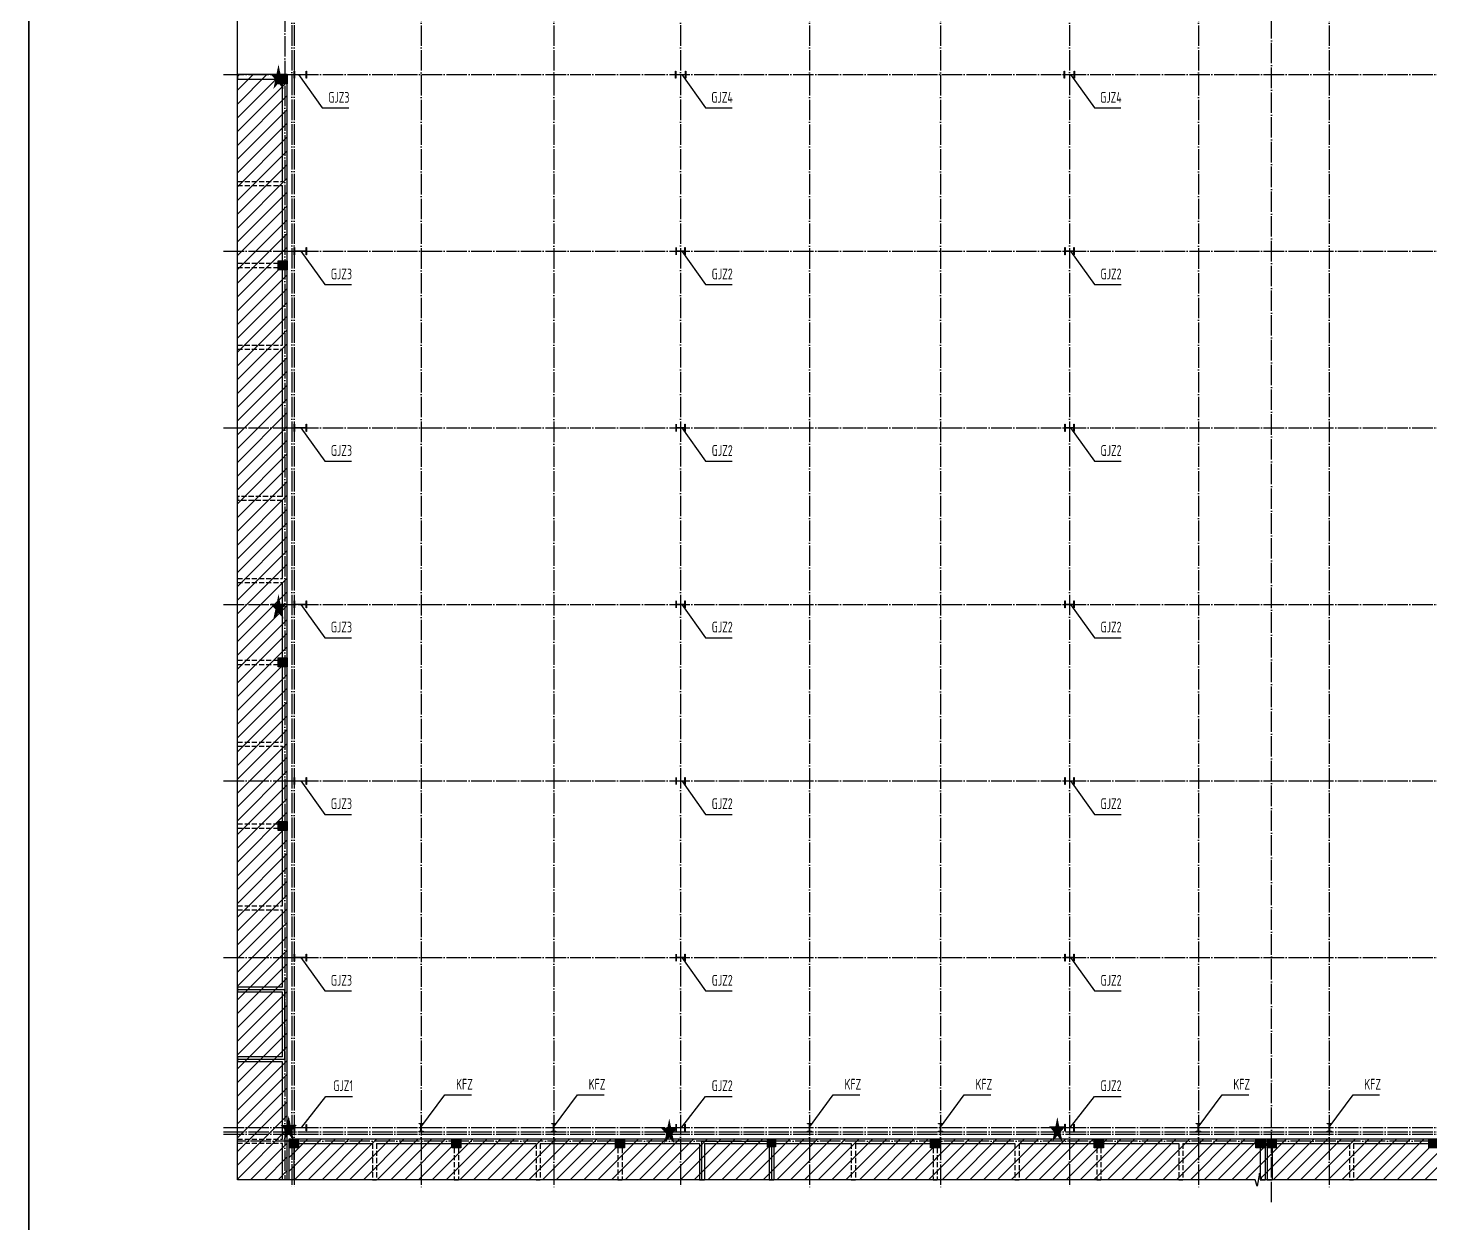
# Model space of a CAD drawing. Extents: x 447413 to 2975780, y -1432727 to 1301644.
# Drawn here: x 2618655 to 2687160, y 94662 to 153056 of the extents above; entities that cross this region are included whole.
import ezdxf
from ezdxf.enums import TextEntityAlignment as Align

# ---------------------------------------------------------------- set-up
doc = ezdxf.new("R2010")
doc.units = 0
doc.header["$LTSCALE"] = 1000
doc.header["$MEASUREMENT"] = 0
doc.linetypes.add('DASH', pattern=[0.35, 0.25, -0.1])
doc.linetypes.add('DOTE', pattern=[2.42, 2, -0.2, 0.02, -0.2])
for name, color, linetype in [('3T_WOOD', 21, 'Continuous'), ('__0', 7, 'Continuous'), ('COLUMN', 9, 'Continuous'), ('DIM_SYMB', 3, 'Continuous'), ('DOTE', 1, 'Continuous'), ('PUB_HATCH', 8, 'Continuous'), ('X公厕', 21, 'Continuous'), ('图框', 253, 'Continuous'), ('文字', 3, 'Continuous'), ('柱子', 3, 'Continuous'), ('沉降点', 1, 'Continuous')]:
    doc.layers.add(name, color=color, linetype=linetype)
doc.layers.add('WALL', color=140, linetype='Continuous', lineweight=25)
doc.styles.add('标注', font='tssdeng.shx', dxfattribs={"width": 0.8, "bigfont": 'tssdchn.shx'})
doc.styles.add('样式 1', font='Tssdeng.shx', dxfattribs={"width": 0.7, "bigfont": 'hztxt.shx'})

# ---------------------------------------------------------------- blocks, each defined once
blk = doc.blocks.new('A$C6B0021A6')
at = {"layer": '图框', "color": 153, "const_width": 58, "elevation": -84000}
blk.add_lwpolyline([(111420, 1020), (2520, 1020), (2520, 83120), (111420, 83120)], close=True, dxfattribs=at)
blk = doc.blocks.new('_FZH')
blk.add_lwpolyline([(-0.5, -0.5), (0.5, -0.5), (0.5, 0.5), (-0.5, 0.5)], close=True)
at = {"layer": 'PUB_HATCH'}
blk.add_solid([(-0.5, -0.5), (0.5, -0.5), (-0.5, 0.5), (0.5, 0.5)], dxfattribs=at)

msp = doc.modelspace()

# ---------------------------------------------------------------- hatches: boundary and pattern name
at = {"layer": 'PUB_HATCH'}
h = msp.add_hatch(dxfattribs=at)
h.set_pattern_fill('ANSI31', color=256, scale=300, style=0)
h.set_pattern_definition([(45, (2698983.55, 165553.3), (-336.7596, 336.7596), [])])
h.paths.add_polyline_path([(2631322.4, 150780), (2628892.5, 150780), (2628892.5, 96775.5), (2631322.4, 96775.5)])
h = msp.add_hatch(dxfattribs=at)
h.set_pattern_fill('ANSI31', color=256, scale=300, style=0)
h.set_pattern_definition([(45, (2395352.1, 165553.3), (-336.7596, 336.7596), [])])
h.paths.add_polyline_path([(2631422.4, 98770.4), (2727442.1, 98770.4), (2727442.1, 96802.1), (2631422.4, 96802.1)])

# ---------------------------------------------------------------- linework, layer by layer
at = {"layer": '3T_WOOD', "linetype": 'DASH'}
for p, q in [((2628892.5, 145560.5, 252000), (2631082.4, 145560.5, 252000)), ((2628892.5, 145360.5, 252000), (2628892.5, 145560.5, 252000)), ((2628892.5, 145360.5, 252000), (2631082.4, 145360.5, 252000)), ((2628892.5, 141560.5, 252000), (2630872.4, 141560.5, 252000)), ((2628892.5, 141360.5, 252000), (2628892.5, 141560.5, 252000)), ((2628892.5, 141360.5, 252000), (2630872.4, 141360.5, 252000)), ((2628892.5, 137560.5, 252000), (2631082.4, 137560.5, 252000)), ((2628892.5, 137360.5, 252000), (2628892.5, 137560.5, 252000)), ((2628892.5, 137360.5, 252000), (2631082.4, 137360.5, 252000)), ((2631082.4, 130160.5, 252000), (2628892.5, 130160.5, 252000)), ((2628892.5, 130160.5, 252000), (2628892.5, 129960.5, 252000)), ((2631082.4, 129960.5, 252000), (2628892.5, 129960.5, 252000)), ((2628892.5, 126160.5, 252000), (2631082.4, 126160.5, 252000)), ((2628892.5, 125960.5, 252000), (2628892.5, 126160.5, 252000)), ((2628892.5, 125960.5, 252000), (2631082.4, 125960.5, 252000)), ((2628892.5, 122160.5, 252000), (2630872.4, 122160.5, 252000)), ((2628892.5, 121960.5, 252000), (2628892.5, 122160.5, 252000)), ((2628892.5, 121960.5, 252000), (2630872.4, 121960.5, 252000)), ((2628892.5, 118160.5, 252000), (2631082.4, 118160.5, 252000)), ((2628892.5, 117960.5, 252000), (2628892.5, 118160.5, 252000)), ((2628892.5, 117960.5, 252000), (2631082.4, 117960.5, 252000)), ((2628892.5, 114160.5, 252000), (2630872.4, 114160.5, 252000)), ((2628892.5, 113960.5, 252000), (2628892.5, 114160.5, 252000)), ((2628892.5, 113960.5, 252000), (2630872.4, 113960.5, 252000)), ((2628892.5, 110160.5, 252000), (2631082.4, 110160.5, 252000)), ((2628892.5, 109960.5, 252000), (2628892.5, 110160.5, 252000)), ((2628892.5, 109960.5, 252000), (2631082.4, 109960.5, 252000)), ((2628892.5, 98760.5, 252000), (2631082.4, 98760.5, 252000)), ((2628892.5, 98560.5, 252000), (2628892.5, 98760.5, 252000)), ((2628892.5, 98560.5, 252000), (2631082.4, 98560.5, 252000)), ((2635482.1, 98540.4, 252000), (2635482.1, 96775.5, 252000)), ((2635682.1, 98540.4, 252000), (2635682.1, 96775.5, 252000)), ((2639482.1, 98330.4, 252000), (2639482.1, 96775.5, 252000)), ((2639682.1, 98330.4, 252000), (2639682.1, 96775.5, 252000)), ((2643482.1, 98540.4, 252000), (2643482.1, 96775.5, 252000)), ((2643682.1, 98540.4, 252000), (2643682.1, 96775.5, 252000)), ((2647482.1, 98330.4, 252000), (2647482.1, 96775.5, 252000)), ((2647682.1, 98330.4, 252000), (2647682.1, 96775.5, 252000)), ((2658882.1, 98540.4, 252000), (2658882.1, 96775.5, 252000)), ((2659082.1, 98540.4, 252000), (2659082.1, 96775.5, 252000)), ((2662882.1, 98330.4, 252000), (2662882.1, 96775.5, 252000)), ((2663082.1, 98330.4, 252000), (2663082.1, 96775.5, 252000)), ((2666882.1, 98540.4, 252000), (2666882.1, 96775.5, 252000)), ((2667082.1, 98540.4, 252000), (2667082.1, 96775.5, 252000)), ((2670882.1, 98330.4, 252000), (2670882.1, 96775.5, 252000)), ((2671082.1, 98330.4, 252000), (2671082.1, 96775.5, 252000)), ((2674882.1, 98540.4, 252000), (2674882.1, 96775.5, 252000)), ((2675082.1, 98540.4, 252000), (2675082.1, 96775.5, 252000)), ((2683222.1, 98540.4, 252000), (2683222.1, 96775.5, 252000)), ((2683422.1, 98540.4, 252000), (2683422.1, 96775.5, 252000)), ((2635482.1, 96775.5, 252000), (2635682.1, 96775.5, 252000)), ((2639482.1, 96775.5, 252000), (2639682.1, 96775.5, 252000)), ((2643482.1, 96775.5, 252000), (2643682.1, 96775.5, 252000)), ((2647482.1, 96775.5, 252000), (2647682.1, 96775.5, 252000)), ((2658882.1, 96775.5, 252000), (2659082.1, 96775.5, 252000)), ((2662882.1, 96775.5, 252000), (2663082.1, 96775.5, 252000)), ((2666882.1, 96775.5, 252000), (2667082.1, 96775.5, 252000)), ((2670882.1, 96775.5, 252000), (2671082.1, 96775.5, 252000)), ((2674882.1, 96775.5, 252000), (2675082.1, 96775.5, 252000)), ((2683222.1, 96775.5, 252000), (2683422.1, 96775.5, 252000))]:
    msp.add_line(p, q, dxfattribs=at)
at = {"layer": '__0', "ltscale": 5, "elevation": 252000}
msp.add_lwpolyline([(2631322.4, 150780), (2628892.5, 150780)], dxfattribs=at)
at = {"layer": 'DIM_SYMB', "elevation": 252000}
for points in [[(2628892.5, 96775.5), (2628892.5, 156612.9), (2629207.5, 156727.5), (2628577.5, 156838.6), (2628892.5, 156950.4), (2628892.5, 216787.8)], [(2728668.3, 96775.5), (2678949.1, 96775.5), (2678834.5, 97090.5), (2678723.4, 96460.5), (2678611.6, 96775.5), (2628892.5, 96775.5)]]:
    msp.add_lwpolyline(points, dxfattribs=at)
at = {"layer": 'DOTE', "color": 8, "linetype": 'DOTE', "ltscale": 0.5}
for p, q in [((2631542.4, 217321.2, 252000), (2631542.4, 96333.9, 252000)), ((2650542.4, 217321.2, 252000), (2650542.4, 96333.9, 252000)), ((2669542.4, 217321.2, 252000), (2669542.4, 96333.9, 252000)), ((2628213.2, 142150.4, 252000), (2728631.9, 142150.4, 252000)), ((2628213.2, 133520.4, 252000), (2728631.9, 133520.4, 252000)), ((2628213.2, 124890.4, 252000), (2728631.9, 124890.4, 252000)), ((2628213.2, 116260.4, 252000), (2728631.9, 116260.4, 252000)), ((2628213.2, 107630.4, 252000), (2728631.9, 107630.4, 252000)), ((2628213.2, 99320.4, 252000), (2728631.9, 99320.4, 252000)), ((2628213.2, 99000.4, 252000), (2728631.9, 99000.4, 252000))]:
    msp.add_line(p, q, dxfattribs=at)
at = {"layer": 'DOTE', "linetype": 'DOTE', "ltscale": 0.5}
for p, q in [((2631662.4, 217321.2, 252000), (2631662.4, 96333.9, 252000)), ((2679422.3, 95672.9, 252000), (2679422.3, 217711.6, 252000)), ((2628213.2, 150780, 252000), (2728631.9, 150780, 252000)), ((2628213.2, 99120.4, 252000), (2728631.9, 99120.4, 252000))]:
    msp.add_line(p, q, dxfattribs=at)
at = {"layer": 'DOTE', "color": 8, "linetype": 'DOTE', "ltscale": 0.5, "elevation": 252000}
for points in [[(2637862.1, 217313.7), (2637862.1, 96327.8)], [(2644342.1, 217313.7), (2644342.1, 96327.8)], [(2656842.1, 217313.7), (2656842.1, 96327.8)], [(2663242.1, 217313.7), (2663242.1, 96327.8)], [(2675842.1, 217313.7), (2675842.1, 96327.8)], [(2682242.1, 217313.7), (2682242.1, 96327.8)], [(2631202.4, 216787.8), (2631202.4, 96775.5)], [(2727322.1, 98660.5), (2628892.5, 98660.5)]]:
    msp.add_lwpolyline(points, dxfattribs=at)
at = {"layer": 'WALL'}
for p, q in [((2630872.4, 150780, 252000), (2628892.5, 150780, 252000)), ((2628892.5, 150780, 252000), (2628892.5, 150540, 252000)), ((2630872.4, 150540, 252000), (2628892.5, 150540, 252000)), ((2631082.4, 145560.5, 252000), (2631082.4, 150330, 252000)), ((2631322.4, 145460.5, 252000), (2631322.4, 150330, 252000)), ((2631082.4, 141685.5, 252000), (2631082.4, 145360.5, 252000)), ((2631322.4, 141685.5, 252000), (2631322.4, 145460.5, 252000)), ((2631082.4, 137560.5, 252000), (2631082.4, 141235.5, 252000)), ((2631322.4, 137460.5, 252000), (2631322.4, 141235.5, 252000)), ((2631082.4, 130160.5, 252000), (2631082.4, 137360.5, 252000)), ((2631322.4, 130060.5, 252000), (2631322.4, 137460.5, 252000)), ((2631082.4, 126160.5, 252000), (2631082.4, 129960.5, 252000)), ((2631322.4, 126060.5, 252000), (2631322.4, 130060.5, 252000)), ((2631322.4, 122285.5, 252000), (2631322.4, 126060.5, 252000)), ((2631082.4, 122285.5, 252000), (2631082.4, 125960.5, 252000)), ((2631082.4, 118160.5, 252000), (2631082.4, 121835.5, 252000)), ((2631322.4, 118060.5, 252000), (2631322.4, 121835.5, 252000)), ((2631082.4, 114285.5, 252000), (2631082.4, 117960.5, 252000)), ((2631322.4, 114285.5, 252000), (2631322.4, 118060.5, 252000)), ((2631082.4, 110160.5, 252000), (2631082.4, 113835.5, 252000)), ((2631322.4, 110060.5, 252000), (2631322.4, 113835.5, 252000)), ((2631082.4, 106180.5, 252000), (2631082.4, 109960.5, 252000)), ((2631322.4, 106060.5, 252000), (2631322.4, 110060.5, 252000)), ((2631082.4, 106180.5, 252000), (2628892.5, 106180.5, 252000)), ((2628892.5, 106180.5, 252000), (2628892.5, 105940.5, 252000)), ((2631082.4, 105940.5, 252000), (2628892.5, 105940.5, 252000)), ((2631082.4, 102780.5, 252000), (2631082.4, 105940.5, 252000)), ((2631322.4, 102660.5, 252000), (2631322.4, 106060.5, 252000)), ((2631082.4, 102780.5, 252000), (2628892.5, 102780.5, 252000)), ((2628892.5, 102780.5, 252000), (2628892.5, 102540.5, 252000)), ((2631082.4, 102540.5, 252000), (2628892.5, 102540.5, 252000)), ((2631082.4, 98760.5, 252000), (2631082.4, 102540.5, 252000)), ((2631322.4, 98660.5, 252000), (2631322.4, 102660.5, 252000)), ((2631322.4, 96775.5, 252000), (2631322.4, 98660.5, 252000)), ((2631872.4, 98780.4, 252000), (2635582.1, 98780.4, 252000)), ((2635582.1, 98780.4, 252000), (2639357.1, 98780.4, 252000)), ((2639807.1, 98780.4, 252000), (2643582.1, 98780.4, 252000)), ((2643582.1, 98780.4, 252000), (2647357.1, 98780.4, 252000)), ((2647807.1, 98780.4, 252000), (2651582.1, 98780.4, 252000)), ((2651582.1, 98780.4, 252000), (2654782.2, 98780.4, 252000)), ((2655182.2, 98780.4, 252000), (2658982.1, 98780.4, 252000)), ((2658982.1, 98780.4, 252000), (2662757.1, 98780.4, 252000)), ((2663207.1, 98780.4, 252000), (2666982.1, 98780.4, 252000)), ((2666982.1, 98780.4, 252000), (2670757.1, 98780.4, 252000)), ((2671207.1, 98780.4, 252000), (2674982.1, 98780.4, 252000)), ((2674982.1, 98780.4, 252000), (2678652.1, 98780.4, 252000)), ((2679102.1, 98780.4, 252000), (2679202.1, 98780.4, 252000)), ((2679652.1, 98780.4, 252000), (2683322.1, 98780.4, 252000)), ((2683322.1, 98780.4, 252000), (2687097.1, 98780.4, 252000)), ((2631082.4, 96775.5, 252000), (2631082.4, 98560.5, 252000)), ((2631422.4, 96775.5, 252000), (2631422.4, 98330.4, 252000)), ((2631662.4, 96775.5, 252000), (2631662.4, 98330.4, 252000)), ((2631872.4, 98540.4, 252000), (2635482.1, 98540.4, 252000)), ((2635682.1, 98540.4, 252000), (2639357.1, 98540.4, 252000)), ((2639807.1, 98540.4, 252000), (2643482.1, 98540.4, 252000)), ((2643682.1, 98540.4, 252000), (2647357.1, 98540.4, 252000)), ((2647807.1, 98540.4, 252000), (2651462.1, 98540.4, 252000)), ((2651462.1, 98540.4, 252000), (2651462.1, 96775.5, 252000)), ((2651702.1, 98540.4, 252000), (2651702.1, 96775.5, 252000)), ((2651702.1, 98540.4, 252000), (2654782.2, 98540.4, 252000)), ((2654862.1, 98380.4, 252000), (2654862.1, 96775.5, 252000)), ((2655102.1, 98380.4, 252000), (2655102.1, 96775.5, 252000)), ((2655182.2, 98540.4, 252000), (2658882.1, 98540.4, 252000)), ((2659082.1, 98540.4, 252000), (2662757.1, 98540.4, 252000)), ((2663207.1, 98540.4, 252000), (2666882.1, 98540.4, 252000)), ((2667082.1, 98540.4, 252000), (2670757.1, 98540.4, 252000)), ((2671207.1, 98540.4, 252000), (2674882.1, 98540.4, 252000)), ((2675082.1, 98540.4, 252000), (2678652.1, 98540.4, 252000)), ((2678862.1, 98330.4, 252000), (2678862.1, 96775.5, 252000)), ((2679102.1, 98540.4, 252000), (2679202.1, 98540.4, 252000)), ((2679102.1, 98330.4, 252000), (2679102.1, 96775.5, 252000)), ((2679202.1, 98330.4, 252000), (2679202.1, 96775.5, 252000)), ((2679442.1, 98330.4, 252000), (2679442.1, 96775.5, 252000)), ((2679652.1, 98540.4, 252000), (2683222.1, 98540.4, 252000)), ((2683422.1, 98540.4, 252000), (2687097.1, 98540.4, 252000)), ((2631322.4, 96775.5, 252000), (2631082.4, 96775.5, 252000)), ((2631662.4, 96775.5, 252000), (2631422.4, 96775.5, 252000)), ((2651462.1, 96775.5, 252000), (2651702.1, 96775.5, 252000)), ((2654862.1, 96775.5, 252000), (2655102.1, 96775.5, 252000)), ((2678862.1, 96775.5, 252000), (2679102.1, 96775.5, 252000)), ((2679202.1, 96775.5, 252000), (2679442.1, 96775.5, 252000))]:
    msp.add_line(p, q, dxfattribs=at)
at = {"layer": 'X公厕', "ltscale": 5, "elevation": 252000}
for points in [[(2628892.5, 102660.5), (2631202.4, 102660.5), (2631202.4, 106060.5), (2628892.5, 106060.5)], [(2651582.1, 96775.5), (2651582.1, 98660.4), (2654982.1, 98660.4), (2654982.1, 96775.5)]]:
    msp.add_lwpolyline(points, dxfattribs=at)
at = {"layer": '文字'}
for points, elevation in [([(2631864.5, 150780), (2633030.7, 149150.4), (2634329.8, 149150.4)], 378000), ([(2650596.9, 150780), (2651763, 149150.4), (2653062.1, 149150.4)], 252000), ([(2669596.9, 150780), (2670763, 149150.4), (2672062.1, 149150.4)], 252000), ([(2631989.2, 142150.4), (2633155.3, 140520.8), (2634454.4, 140520.8)], 252000), ([(2650600.5, 142150.4), (2651766.7, 140520.8), (2653065.8, 140520.8)], 252000), ([(2669600.5, 142150.4), (2670766.7, 140520.8), (2672065.8, 140520.8)], 252000), ([(2631989.2, 133520.4), (2633155.3, 131890.8), (2634454.4, 131890.8)], 252000), ([(2650600.5, 133520.4), (2651766.7, 131890.8), (2653065.8, 131890.8)], 252000), ([(2669600.5, 133520.4), (2670766.7, 131890.8), (2672065.8, 131890.8)], 252000), ([(2631989.2, 124890.4), (2633155.3, 123260.8), (2634454.4, 123260.8)], 252000), ([(2650600.5, 124890.4), (2651766.7, 123260.8), (2653065.8, 123260.8)], 252000), ([(2669600.5, 124890.4), (2670766.7, 123260.8), (2672065.8, 123260.8)], 252000), ([(2631989.2, 116260.4), (2633155.3, 114630.8), (2634454.4, 114630.8)], 252000), ([(2650600.5, 116260.4), (2651766.7, 114630.8), (2653065.8, 114630.8)], 252000), ([(2669600.5, 116260.4), (2670766.7, 114630.8), (2672065.8, 114630.8)], 252000), ([(2631989.2, 107630.4), (2633155.3, 106000.8), (2634454.4, 106000.8)], 252000), ([(2650600.5, 107630.4), (2651766.7, 106000.8), (2653065.8, 106000.8)], 252000), ([(2669600.5, 107630.4), (2670766.7, 106000.8), (2672065.8, 106000.8)], 252000), ([(2632039.1, 99342.4), (2633205.3, 100849.8), (2634504.3, 100849.8)], 252000), ([(2637855.6, 99342.4), (2639021.8, 100921.7), (2640320.9, 100921.7)], 252000), ([(2644335.6, 99342.4), (2645501.8, 100921.7), (2646800.9, 100921.7)], 252000), ([(2650600.5, 99342.4), (2651766.7, 100849.8), (2653065.8, 100849.8)], 252000), ([(2656835.6, 99342.4), (2658001.8, 100921.7), (2659300.9, 100921.7)], 252000), ([(2663235.6, 99342.4), (2664401.8, 100921.7), (2665700.9, 100921.7)], 252000), ([(2669600.5, 99342.4), (2670766.7, 100849.8), (2672065.8, 100849.8)], 252000), ([(2675835.6, 99342.4), (2677001.8, 100921.7), (2678300.9, 100921.7)], 252000), ([(2682235.6, 99342.4), (2683401.8, 100921.7), (2684700.9, 100921.7)], 252000)]:
    msp.add_lwpolyline(points, dxfattribs=dict(at, elevation=elevation))
at = {"layer": '柱子', "color": 6, "ltscale": 100, "elevation": 252000}
for points in [[(2631676.4, 150784), (2632248.4, 150784), (2632248.4, 150955), (2632262.4, 150955), (2632262.4, 150605), (2632248.4, 150605), (2632248.4, 150776), (2631676.4, 150776), (2631676.4, 150605), (2631662.4, 150605), (2631662.4, 150955), (2631676.4, 150955)], [(2650306.4, 150784), (2650778.4, 150784), (2650778.4, 150955), (2650792.4, 150955), (2650792.4, 150605), (2650778.4, 150605), (2650778.4, 150776), (2650306.4, 150776), (2650306.4, 150605), (2650292.4, 150605), (2650292.4, 150955), (2650306.4, 150955)], [(2669306.4, 150784), (2669778.4, 150784), (2669778.4, 150955), (2669792.4, 150955), (2669792.4, 150605), (2669778.4, 150605), (2669778.4, 150776), (2669306.4, 150776), (2669306.4, 150605), (2669292.4, 150605), (2669292.4, 150955), (2669306.4, 150955)], [(2631676.4, 142154.4), (2632248.4, 142154.4), (2632248.4, 142325.4), (2632262.4, 142325.4), (2632262.4, 141975.4), (2632248.4, 141975.4), (2632248.4, 142146.4), (2631676.4, 142146.4), (2631676.4, 141975.4), (2631662.4, 141975.4), (2631662.4, 142325.4), (2631676.4, 142325.4)], [(2650331.4, 142154.4), (2650753.4, 142154.4), (2650753.4, 142325.4), (2650767.4, 142325.4), (2650767.4, 141975.4), (2650753.4, 141975.4), (2650753.4, 142146.4), (2650331.4, 142146.4), (2650331.4, 141975.4), (2650317.4, 141975.4), (2650317.4, 142325.4), (2650331.4, 142325.4)], [(2669331.4, 142154.4), (2669753.4, 142154.4), (2669753.4, 142325.4), (2669767.4, 142325.4), (2669767.4, 141975.4), (2669753.4, 141975.4), (2669753.4, 142146.4), (2669331.4, 142146.4), (2669331.4, 141975.4), (2669317.4, 141975.4), (2669317.4, 142325.4), (2669331.4, 142325.4)], [(2631676.4, 133524.4), (2632248.4, 133524.4), (2632248.4, 133695.4), (2632262.4, 133695.4), (2632262.4, 133345.4), (2632248.4, 133345.4), (2632248.4, 133516.4), (2631676.4, 133516.4), (2631676.4, 133345.4), (2631662.4, 133345.4), (2631662.4, 133695.4), (2631676.4, 133695.4)], [(2650331.4, 133524.4), (2650753.4, 133524.4), (2650753.4, 133695.4), (2650767.4, 133695.4), (2650767.4, 133345.4), (2650753.4, 133345.4), (2650753.4, 133516.4), (2650331.4, 133516.4), (2650331.4, 133345.4), (2650317.4, 133345.4), (2650317.4, 133695.4), (2650331.4, 133695.4)], [(2669331.4, 133524.4), (2669753.4, 133524.4), (2669753.4, 133695.4), (2669767.4, 133695.4), (2669767.4, 133345.4), (2669753.4, 133345.4), (2669753.4, 133516.4), (2669331.4, 133516.4), (2669331.4, 133345.4), (2669317.4, 133345.4), (2669317.4, 133695.4), (2669331.4, 133695.4)], [(2631676.4, 124894.4), (2632248.4, 124894.4), (2632248.4, 125065.4), (2632262.4, 125065.4), (2632262.4, 124715.4), (2632248.4, 124715.4), (2632248.4, 124886.4), (2631676.4, 124886.4), (2631676.4, 124715.4), (2631662.4, 124715.4), (2631662.4, 125065.4), (2631676.4, 125065.4)], [(2650331.4, 124894.4), (2650753.4, 124894.4), (2650753.4, 125065.4), (2650767.4, 125065.4), (2650767.4, 124715.4), (2650753.4, 124715.4), (2650753.4, 124886.4), (2650331.4, 124886.4), (2650331.4, 124715.4), (2650317.4, 124715.4), (2650317.4, 125065.4), (2650331.4, 125065.4)], [(2669331.4, 124894.4), (2669753.4, 124894.4), (2669753.4, 125065.4), (2669767.4, 125065.4), (2669767.4, 124715.4), (2669753.4, 124715.4), (2669753.4, 124886.4), (2669331.4, 124886.4), (2669331.4, 124715.4), (2669317.4, 124715.4), (2669317.4, 125065.4), (2669331.4, 125065.4)], [(2631676.4, 116264.4), (2632248.4, 116264.4), (2632248.4, 116435.4), (2632262.4, 116435.4), (2632262.4, 116085.4), (2632248.4, 116085.4), (2632248.4, 116256.4), (2631676.4, 116256.4), (2631676.4, 116085.4), (2631662.4, 116085.4), (2631662.4, 116435.4), (2631676.4, 116435.4)], [(2650331.4, 116264.4), (2650753.4, 116264.4), (2650753.4, 116435.4), (2650767.4, 116435.4), (2650767.4, 116085.4), (2650753.4, 116085.4), (2650753.4, 116256.4), (2650331.4, 116256.4), (2650331.4, 116085.4), (2650317.4, 116085.4), (2650317.4, 116435.4), (2650331.4, 116435.4)], [(2669331.4, 116264.4), (2669753.4, 116264.4), (2669753.4, 116435.4), (2669767.4, 116435.4), (2669767.4, 116085.4), (2669753.4, 116085.4), (2669753.4, 116256.4), (2669331.4, 116256.4), (2669331.4, 116085.4), (2669317.4, 116085.4), (2669317.4, 116435.4), (2669331.4, 116435.4)], [(2631676.4, 107634.4), (2632248.4, 107634.4), (2632248.4, 107805.4), (2632262.4, 107805.4), (2632262.4, 107455.4), (2632248.4, 107455.4), (2632248.4, 107626.4), (2631676.4, 107626.4), (2631676.4, 107455.4), (2631662.4, 107455.4), (2631662.4, 107805.4), (2631676.4, 107805.4)], [(2650331.4, 107634.4), (2650753.4, 107634.4), (2650753.4, 107805.4), (2650767.4, 107805.4), (2650767.4, 107455.4), (2650753.4, 107455.4), (2650753.4, 107626.4), (2650331.4, 107626.4), (2650331.4, 107455.4), (2650317.4, 107455.4), (2650317.4, 107805.4), (2650331.4, 107805.4)], [(2669331.4, 107634.4), (2669753.4, 107634.4), (2669753.4, 107805.4), (2669767.4, 107805.4), (2669767.4, 107455.4), (2669753.4, 107455.4), (2669753.4, 107626.4), (2669331.4, 107626.4), (2669331.4, 107455.4), (2669317.4, 107455.4), (2669317.4, 107805.4), (2669331.4, 107805.4)], [(2631676.4, 99324.4), (2632248.4, 99324.4), (2632248.4, 99470.4), (2632262.4, 99470.4), (2632262.4, 99170.4), (2632248.4, 99170.4), (2632248.4, 99316.4), (2631676.4, 99316.4), (2631676.4, 99170.4), (2631662.4, 99170.4), (2631662.4, 99470.4), (2631676.4, 99470.4)], [(2650331.4, 99324.4), (2650753.4, 99324.4), (2650753.4, 99495.4), (2650767.4, 99495.4), (2650767.4, 99145.4), (2650753.4, 99145.4), (2650753.4, 99316.4), (2650331.4, 99316.4), (2650331.4, 99145.4), (2650317.4, 99145.4), (2650317.4, 99495.4), (2650331.4, 99495.4)], [(2669331.4, 99324.4), (2669753.4, 99324.4), (2669753.4, 99495.4), (2669767.4, 99495.4), (2669767.4, 99145.4), (2669753.4, 99145.4), (2669753.4, 99316.4), (2669331.4, 99316.4), (2669331.4, 99145.4), (2669317.4, 99145.4), (2669317.4, 99495.4), (2669331.4, 99495.4)]]:
    msp.add_lwpolyline(points, close=True, dxfattribs=at)
for points in [[(2637762.1, 99499.4), (2637762.1, 99520.4), (2637962.1, 99520.4), (2637962.1, 99499.4), (2637881.6, 99499.4, 0.4142136), (2637868.6, 99486.4), (2637868.6, 99154.4, 0.4142136), (2637881.6, 99141.4), (2637962.1, 99141.4), (2637962.1, 99120.4), (2637762.1, 99120.4), (2637762.1, 99141.4), (2637842.6, 99141.4, 0.4142136), (2637855.6, 99154.4), (2637855.6, 99486.4, 0.4142136), (2637842.6, 99499.4)], [(2644242.1, 99499.4), (2644242.1, 99520.4), (2644442.1, 99520.4), (2644442.1, 99499.4), (2644361.6, 99499.4, 0.4142136), (2644348.6, 99486.4), (2644348.6, 99154.4, 0.4142136), (2644361.6, 99141.4), (2644442.1, 99141.4), (2644442.1, 99120.4), (2644242.1, 99120.4), (2644242.1, 99141.4), (2644322.6, 99141.4, 0.4142136), (2644335.6, 99154.4), (2644335.6, 99486.4, 0.4142136), (2644322.6, 99499.4)], [(2656742.1, 99499.4), (2656742.1, 99520.4), (2656942.1, 99520.4), (2656942.1, 99499.4), (2656861.6, 99499.4, 0.4142136), (2656848.6, 99486.4), (2656848.6, 99154.4, 0.4142136), (2656861.6, 99141.4), (2656942.1, 99141.4), (2656942.1, 99120.4), (2656742.1, 99120.4), (2656742.1, 99141.4), (2656822.6, 99141.4, 0.4142136), (2656835.6, 99154.4), (2656835.6, 99486.4, 0.4142136), (2656822.6, 99499.4)], [(2663142.1, 99499.4), (2663142.1, 99520.4), (2663342.1, 99520.4), (2663342.1, 99499.4), (2663261.6, 99499.4, 0.4142136), (2663248.6, 99486.4), (2663248.6, 99154.4, 0.4142136), (2663261.6, 99141.4), (2663342.1, 99141.4), (2663342.1, 99120.4), (2663142.1, 99120.4), (2663142.1, 99141.4), (2663222.6, 99141.4, 0.4142136), (2663235.6, 99154.4), (2663235.6, 99486.4, 0.4142136), (2663222.6, 99499.4)], [(2675742.1, 99499.4), (2675742.1, 99520.4), (2675942.1, 99520.4), (2675942.1, 99499.4), (2675861.6, 99499.4, 0.4142136), (2675848.6, 99486.4), (2675848.6, 99154.4, 0.4142136), (2675861.6, 99141.4), (2675942.1, 99141.4), (2675942.1, 99120.4), (2675742.1, 99120.4), (2675742.1, 99141.4), (2675822.6, 99141.4, 0.4142136), (2675835.6, 99154.4), (2675835.6, 99486.4, 0.4142136), (2675822.6, 99499.4)], [(2682142.1, 99499.4), (2682142.1, 99520.4), (2682342.1, 99520.4), (2682342.1, 99499.4), (2682261.6, 99499.4, 0.4142136), (2682248.6, 99486.4), (2682248.6, 99154.4, 0.4142136), (2682261.6, 99141.4), (2682342.1, 99141.4), (2682342.1, 99120.4), (2682142.1, 99120.4), (2682142.1, 99141.4), (2682222.6, 99141.4, 0.4142136), (2682235.6, 99154.4), (2682235.6, 99486.4, 0.4142136), (2682222.6, 99499.4)]]:
    msp.add_lwpolyline(points, format="xyb", close=True, dxfattribs=at)

# ---------------------------------------------------------------- block references
at = {"xscale": 1.5, "yscale": 1.5, "zscale": 1.5, "rotation": 270}
msp.add_blockref('A$C6B0021A6', (2617168.3, 230330.5, 252000), dxfattribs=at)
at = {"layer": 'COLUMN'}
for p, xscale, yscale, zscale, rotation in [((2631097.4, 150555, 252000), -450, 450, 450, 270), ((2631097.4, 141460.5, 252000), -450, 450, 450, 270), ((2631097.4, 122060.5, 252000), -450, 450, 450, 270), ((2631097.4, 114060.5, 252000), -450, 450, 450, 270), ((2631647.4, 98555.4, 252000), -450, 450, 450, 270), ((2639582.1, 98555.4, 252000), -450, 450, 450, 270), ((2647582.1, 98555.4, 252000), -450, 450, 450, 270), ((2654982.2, 98580.4, 252000), -400, 400, 400, 90), ((2662982.1, 98555.4, 252000), -450, 450, 450, 270), ((2670982.1, 98555.4, 252000), -450, 450, 450, 270), ((2678877.1, 98555.4, 252000), -450, 450, 450, 270), ((2679427.1, 98555.4, 252000), -450, 450, 450, 270), ((2687322.1, 98555.4, 252000), -450, 450, 450, 270)]:
    msp.add_blockref('_FZH', p, dxfattribs=dict(at, xscale=xscale, yscale=yscale, zscale=zscale, rotation=rotation))

# ---------------------------------------------------------------- texts
at = {"layer": '文字', "linetype": 'Continuous', "style": '样式 1', "width": 0.7}
for s, p in [('GJZ3', (2633326.2, 149250.4, 378000)), ('GJZ4', (2652044.4, 149250.4, 252000)), ('GJZ4', (2671044.4, 149250.4, 252000)), ('GJZ3', (2633450.8, 140620.8, 252000)), ('GJZ2', (2652062.2, 140620.8, 252000)), ('GJZ2', (2671062.2, 140620.8, 252000)), ('GJZ3', (2633450.8, 131990.8, 252000)), ('GJZ2', (2652062.2, 131990.8, 252000)), ('GJZ2', (2671062.2, 131990.8, 252000)), ('GJZ3', (2633450.8, 123360.8, 252000)), ('GJZ2', (2652062.2, 123360.8, 252000)), ('GJZ2', (2671062.2, 123360.8, 252000)), ('GJZ3', (2633450.8, 114730.8, 252000)), ('GJZ2', (2652062.2, 114730.8, 252000)), ('GJZ2', (2671062.2, 114730.8, 252000)), ('GJZ3', (2633450.8, 106100.8, 252000)), ('GJZ2', (2652062.2, 106100.8, 252000)), ('GJZ2', (2671062.2, 106100.8, 252000)), ('GJZ1', (2633571.5, 100949.8, 252000)), ('KFZ', (2639571.7, 101021.7, 252000)), ('KFZ', (2646051.7, 101021.7, 252000)), ('GJZ2', (2652062.2, 100949.8, 252000)), ('KFZ', (2658551.7, 101021.7, 252000)), ('KFZ', (2664951.7, 101021.7, 252000)), ('GJZ2', (2671062.2, 100949.8, 252000)), ('KFZ', (2677551.7, 101021.7, 252000)), ('KFZ', (2683951.7, 101021.7, 252000))]:
    msp.add_text(s, height=525, dxfattribs=at).set_placement(p, align=Align.BOTTOM_LEFT)
at = {"layer": '沉降点', "style": '标注', "width": 0.8}
for p in [(2630465.4, 150055.9, 126000), (2630465.4, 124166.3, 126000), (2630963.9, 98683.1, 126000), (2649560.7, 98537.4, 126000), (2668524.2, 98614.7, 126000)]:
    msp.add_text('★', height=1125, dxfattribs=at).set_placement(p)

doc.saveas('drawing.dxf')
